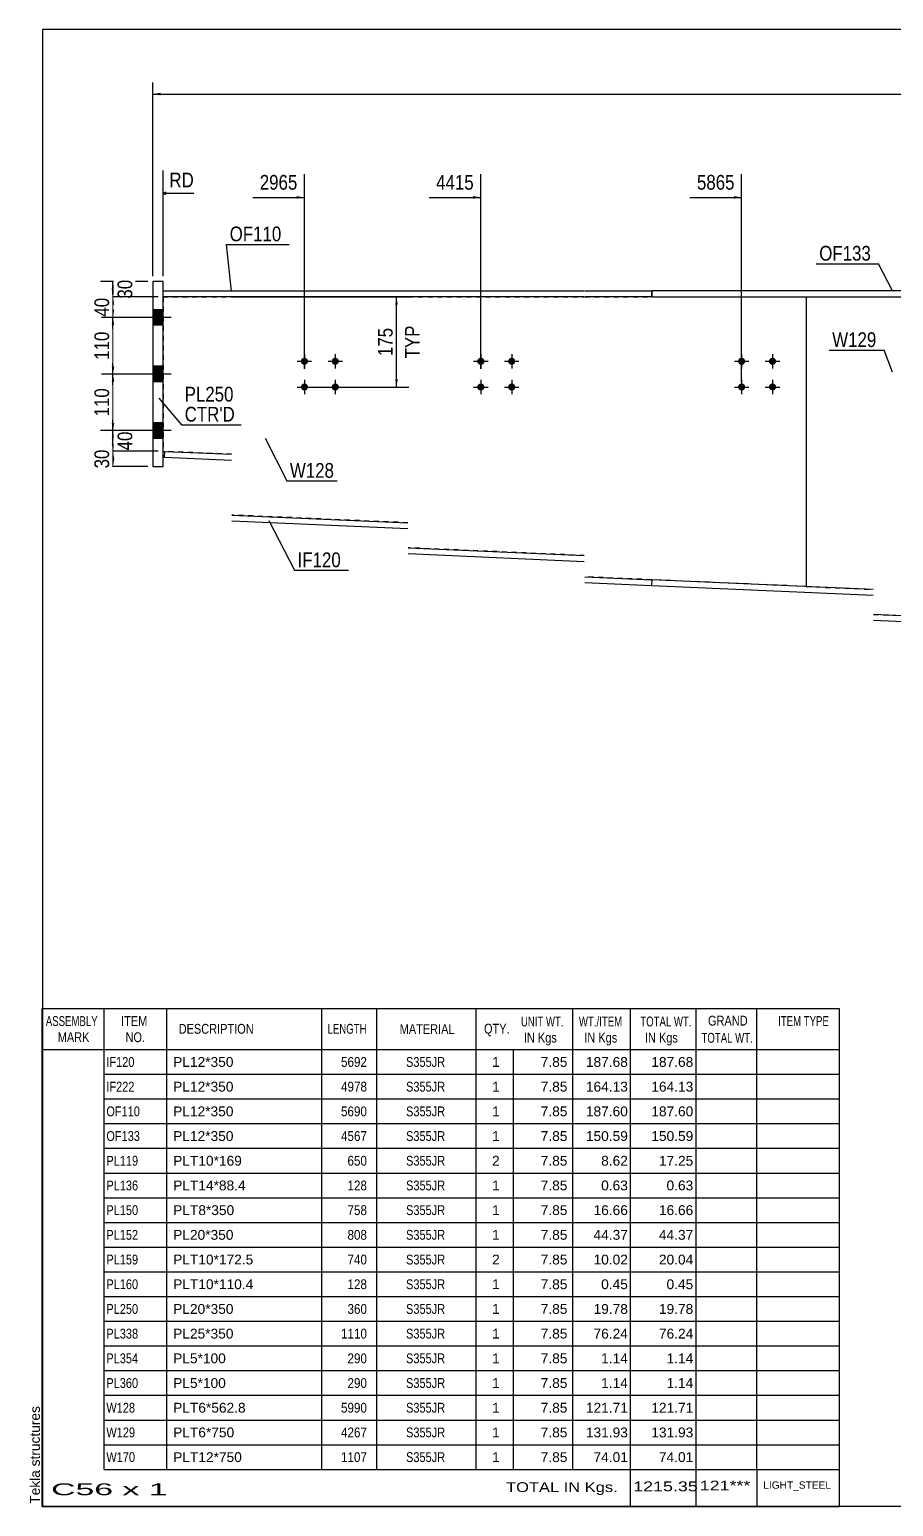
# Model space of a CAD drawing. Header units: millimetres. Extents: x -326 to 87, y -165 to 122.
# Drawn here: x -325.5 to -157.5, y -165.3 to 121.8 of the extents above; entities that cross this region are included whole.
import ezdxf

# ---------------------------------------------------------------- set-up
doc = ezdxf.new("R2010")
doc.units = ezdxf.units.MM
doc.linetypes.add('DXK_LINE_DOT1', pattern=[1.8814, 0.9407, -0.9407])
doc.styles.add('Arial', font='ARIAL.TTF', dxfattribs={"height": 0.2})
doc.styles.add('Arial Narrow', font='ARIALN.TTF', dxfattribs={"height": 0.2})

# ---------------------------------------------------------------- blocks, each defined once
blk = doc.blocks.new('Unknown-623327753-1210')
at = {"color": 5, "linetype": 'Continuous'}
for p, q in [((87.01, 121.78), (-322.99, 121.78)), ((-322.99, 121.78), (-322.99, -165.22)), ((87.01, -165.22), (87.01, 121.78)), ((-322.99, -165.22), (87.01, -165.22))]:
    blk.add_line(p, q, dxfattribs=at)
at = {"color": 174, "linetype": 'Continuous', "style": 'Arial'}
blk.add_text('Tekla structures', height=1.9102, rotation=90, dxfattribs=at).set_placement((-323.49, -164.72))
blk = doc.blocks.new('Bolt-623327753-1258 - 1231')
at = {"linetype": 'Continuous'}
for points in [[(-186.36, 57.31, -1), (-187.76, 57.31, -1)], [(-180.36, 57.31, -1), (-181.76, 57.31, -1)], [(-186.36, 52.31, -1), (-187.76, 52.31, -1)], [(-180.36, 52.31, -1), (-181.76, 52.31, -1)]]:
    blk.add_hatch(color=3, dxfattribs=at).paths.add_polyline_path(points)
at = {"color": 3, "linetype": 'Continuous'}
for p, q in [((-187.06, 58.71), (-187.06, 55.91)), ((-181.06, 58.71), (-181.06, 55.91)), ((-188.46, 57.31), (-185.66, 57.31)), ((-182.46, 57.31), (-179.66, 57.31)), ((-188.46, 52.31), (-185.66, 52.31)), ((-187.06, 53.71), (-187.06, 50.91)), ((-182.46, 52.31), (-179.66, 52.31)), ((-181.06, 53.71), (-181.06, 50.91))]:
    blk.add_line(p, q, dxfattribs=at)
blk = doc.blocks.new('Bolt-623327753-1260 - 1231')
at = {"linetype": 'Continuous'}
for points in [[(-301.5, 67.33), (-301.5, 64.33), (-299.5, 64.33), (-299.5, 67.33)], [(-301.5, 67.33), (-301.5, 64.33), (-299.5, 64.33), (-299.5, 67.33)], [(-301.5, 56.33), (-301.5, 53.33), (-299.5, 53.33), (-299.5, 56.33)], [(-301.5, 56.33), (-301.5, 53.33), (-299.5, 53.33), (-299.5, 56.33)], [(-301.5, 45.33), (-301.5, 42.33), (-299.5, 42.33), (-299.5, 45.33)], [(-301.5, 45.33), (-301.5, 42.33), (-299.5, 42.33), (-299.5, 45.33)]]:
    blk.add_hatch(color=3, dxfattribs=at).paths.add_polyline_path(points)
at = {"color": 3, "linetype": 'Continuous'}
for p, q in [((-299.5, 67.33), (-301.5, 67.33)), ((-299.5, 67.33), (-301.5, 67.33)), ((-298, 65.83), (-301.5, 65.83)), ((-298, 65.83), (-301.5, 65.83)), ((-299.5, 64.33), (-301.5, 64.33)), ((-299.5, 64.33), (-301.5, 64.33)), ((-299.5, 56.33), (-301.5, 56.33)), ((-299.5, 56.33), (-301.5, 56.33)), ((-298, 54.83), (-301.5, 54.83)), ((-298, 54.83), (-301.5, 54.83)), ((-299.5, 53.33), (-301.5, 53.33)), ((-299.5, 53.33), (-301.5, 53.33)), ((-299.5, 45.33), (-301.5, 45.33)), ((-299.5, 45.33), (-301.5, 45.33)), ((-298, 43.83), (-301.5, 43.83)), ((-298, 43.83), (-301.5, 43.83)), ((-299.5, 42.33), (-301.5, 42.33)), ((-299.5, 42.33), (-301.5, 42.33))]:
    blk.add_line(p, q, dxfattribs=at)
blk = doc.blocks.new('Part-623327753-1257 - 1231')
at = {"color": 2, "linetype": 'Continuous'}
for p, q in [((-299.5, 69.81), (-299.5, 71.01)), ((-299.5, 71.01), (-286.25, 71.01)), ((-286.25, 69.81), (-299.5, 69.81)), ((-286.15, 71.01), (-251.96, 71.01)), ((-251.96, 69.81), (-286.15, 69.81)), ((-251.86, 71.01), (-217.67, 71.01)), ((-217.67, 69.81), (-251.86, 69.81)), ((-217.57, 71.01), (-204.51, 71.01)), ((-204.51, 69.81), (-217.57, 69.81)), ((-204.51, 71.01), (-204.51, 69.81))]:
    blk.add_line(p, q, dxfattribs=at)
blk = doc.blocks.new('Bolt-623327753-1259 - 1231')
at = {"linetype": 'Continuous'}
for points in [[(-271.36, 57.31, -1), (-272.76, 57.31, -1)], [(-265.36, 57.31, -1), (-266.76, 57.31, -1)], [(-271.36, 52.31, -1), (-272.76, 52.31, -1)], [(-265.36, 52.31, -1), (-266.76, 52.31, -1)]]:
    blk.add_hatch(color=3, dxfattribs=at).paths.add_polyline_path(points)
at = {"color": 3, "linetype": 'Continuous'}
for p, q in [((-272.06, 58.71), (-272.06, 55.91)), ((-266.06, 58.71), (-266.06, 55.91)), ((-273.46, 57.31), (-270.66, 57.31)), ((-267.46, 57.31), (-264.66, 57.31)), ((-273.46, 52.31), (-270.66, 52.31)), ((-272.06, 53.71), (-272.06, 50.91)), ((-267.46, 52.31), (-264.66, 52.31)), ((-266.06, 53.71), (-266.06, 50.91))]:
    blk.add_line(p, q, dxfattribs=at)
blk = doc.blocks.new('Part-623327753-1313 - 1231')
at = {"color": 2, "linetype": 'Continuous'}
for p, q in [((-299.5, 72.83), (-301.5, 72.83)), ((-301.5, 72.83), (-301.5, 36.83)), ((-299.5, 36.83), (-299.5, 72.83)), ((-301.5, 36.83), (-299.5, 36.83))]:
    blk.add_line(p, q, dxfattribs=at)
blk = doc.blocks.new('Part-623327753-1406 - 1231')
at = {"color": 7, "linetype": 'DXK_LINE_DOT1'}
for p, q in [((-299.5, 69.81), (-286.25, 69.81)), ((-299.5, 69.81), (-299.5, 39.81)), ((-286.15, 69.81), (-251.96, 69.81)), ((-251.86, 69.81), (-217.67, 69.81)), ((-217.57, 69.81), (-174.51, 69.81)), ((-286.25, 39.23), (-299.2, 39.8)), ((-251.96, 25.93), (-286.15, 27.43)), ((-217.67, 19.57), (-251.86, 21.07)), ((-174.51, 13.54), (-217.57, 15.42))]:
    blk.add_line(p, q, dxfattribs=at)
at = {"color": 2, "linetype": 'Continuous'}
for p, q in [((-174.51, 69.81), (-174.51, 13.54)), ((-299.5, 39.81), (-299.2, 39.8))]:
    blk.add_line(p, q, dxfattribs=at)
blk = doc.blocks.new('Part-623327753-1658 - 1231')
at = {"color": 2, "linetype": 'Continuous'}
blk.add_line((-174.51, 69.81), (-174.51, 13.54), dxfattribs=at)
at = {"color": 7, "linetype": 'DXK_LINE_DOT1'}
for p, q in [((-174.51, 69.81), (-161.51, 69.81)), ((-161.41, 69.81), (-127.22, 69.81)), ((-127.12, 69.81), (-92.92, 69.81)), ((-92.82, 69.81), (-64.44, 69.81)), ((-64.44, 69.81), (-64.44, -5.19)), ((-174.51, 13.54), (-161.51, 12.97)), ((-161.41, 8.12), (-127.22, 6.62)), ((-127.12, 1.76), (-92.92, 0.26)), ((-92.82, -3.94), (-64.44, -5.19))]:
    blk.add_line(p, q, dxfattribs=at)
blk = doc.blocks.new('Bolt-623327753-1343 - 1231')
at = {"linetype": 'Continuous'}
for points in [[(-237.06, 57.31, -1), (-238.46, 57.31, -1)], [(-231.06, 57.31, -1), (-232.46, 57.31, -1)], [(-237.06, 52.31, -1), (-238.46, 52.31, -1)], [(-231.06, 52.31, -1), (-232.46, 52.31, -1)]]:
    blk.add_hatch(color=3, dxfattribs=at).paths.add_polyline_path(points)
at = {"color": 3, "linetype": 'Continuous'}
for p, q in [((-237.76, 58.71), (-237.76, 55.91)), ((-231.76, 58.71), (-231.76, 55.91)), ((-239.16, 57.31), (-236.36, 57.31)), ((-233.16, 57.31), (-230.36, 57.31)), ((-239.16, 52.31), (-236.36, 52.31)), ((-237.76, 53.71), (-237.76, 50.91)), ((-233.16, 52.31), (-230.36, 52.31)), ((-231.76, 53.71), (-231.76, 50.91))]:
    blk.add_line(p, q, dxfattribs=at)
blk = doc.blocks.new('Part-623327753-1368 - 1231')
at = {"color": 2, "linetype": 'Continuous'}
for p, q in [((-299.25, 38.6), (-299.2, 39.8)), ((-286.25, 38.03), (-299.25, 38.6)), ((-299.2, 39.8), (-286.25, 39.23)), ((-286.15, 27.43), (-251.96, 25.93)), ((-251.96, 24.73), (-286.15, 26.23)), ((-251.86, 21.07), (-217.67, 19.57)), ((-217.67, 18.36), (-251.86, 19.87)), ((-217.57, 15.42), (-204.51, 14.85)), ((-204.51, 14.85), (-204.57, 13.65)), ((-204.57, 13.65), (-217.57, 14.22))]:
    blk.add_line(p, q, dxfattribs=at)
blk = doc.blocks.new('Part-623327753-1390 - 1231')
at = {"color": 2, "linetype": 'Continuous'}
for p, q in [((-204.51, 14.85), (-204.57, 13.65)), ((-161.51, 12.97), (-204.51, 14.85)), ((-161.51, 11.76), (-204.57, 13.65)), ((-127.22, 6.62), (-161.41, 8.12)), ((-127.22, 5.42), (-161.41, 6.92)), ((-92.92, 0.26), (-127.12, 1.76)), ((-92.92, -0.94), (-127.12, 0.56)), ((-64.44, -5.19), (-92.82, -3.94)), ((-64.47, -6.39), (-92.82, -5.14)), ((-64.44, -5.19), (-23.84, -5.19)), ((-23.84, -5.19), (-23.84, -6.39)), ((-23.84, -6.39), (-64.47, -6.39))]:
    blk.add_line(p, q, dxfattribs=at)
blk = doc.blocks.new('Part-623327753-1462 - 1231')
at = {"color": 2, "linetype": 'Continuous'}
for p, q in [((-161.51, 71.01), (-204.51, 71.01)), ((-204.51, 69.81), (-204.51, 71.01)), ((-204.51, 69.81), (-161.51, 69.81)), ((-127.22, 71.01), (-161.41, 71.01)), ((-161.41, 69.81), (-127.22, 69.81)), ((-92.92, 71.01), (-127.12, 71.01)), ((-127.12, 69.81), (-92.92, 69.81)), ((-64.44, 71.01), (-92.82, 71.01)), ((-92.82, 69.81), (-64.44, 69.81)), ((-64.44, 69.81), (-64.44, 71.01))]:
    blk.add_line(p, q, dxfattribs=at)
blk = doc.blocks.new('StraightDimension-623327753-1798 - 1231')
at = {"linetype": 'Continuous'}
for points in [[(-309.53, 42.33), (-309.28, 43.83), (-309.03, 42.33)], [(-309.03, 41.31), (-309.28, 39.81), (-309.53, 41.31)]]:
    blk.add_hatch(color=7, dxfattribs=at).paths.add_polyline_path(points)
at = {"color": 7, "linetype": 'Continuous'}
for p, q in [((-300.5, 43.83), (-311.68, 43.83)), ((-309.28, 39.81), (-309.28, 43.83)), ((-300.5, 39.81), (-311.68, 39.81))]:
    blk.add_line(p, q, dxfattribs=at)
at = {"color": 0}
blk.add_wipeout([(-304.93, 44.25), (-309.13, 44.25), (-309.13, 39.39), (-304.93, 39.39)], dxfattribs=at)
at = {"color": 3, "style": 'Arial Narrow'}
blk.add_text('40', height=2.863, rotation=90.0002, dxfattribs=at).set_placement((-305.53, 39.99))
blk = doc.blocks.new('StraightDimension-623327753-2139 - 1231')
at = {"linetype": 'Continuous'}
for points in [[(-254.41, 68.31), (-254.16, 69.81), (-253.91, 68.31)], [(-253.91, 53.81), (-254.16, 52.31), (-254.41, 53.81)]]:
    blk.add_hatch(color=7, dxfattribs=at).paths.add_polyline_path(points)
at = {"color": 7, "linetype": 'Continuous'}
for p, q in [((-285.24, 69.81), (-251.76, 69.81)), ((-254.16, 52.31), (-254.16, 69.81)), ((-271.06, 52.31), (-251.76, 52.31))]:
    blk.add_line(p, q, dxfattribs=at)
at = {"color": 0}
blk.add_wipeout([(-254.31, 64.41), (-258.51, 64.41), (-258.51, 57.72), (-254.31, 57.72)], dxfattribs=at)
at = {"color": 3, "style": 'Arial Narrow'}
blk.add_text('175', height=2.863, rotation=90.0002, dxfattribs=at).set_placement((-254.91, 58.32))
at = {"color": 0, "linetype": 'Continuous'}
blk.add_wipeout([(-249.06, 64.86), (-253.26, 64.86), (-253.26, 57.27), (-249.06, 57.27)], dxfattribs=at)
at = {"color": 3, "linetype": 'Continuous', "style": 'Arial Narrow'}
blk.add_text('TYP', height=2.863, rotation=90.0002, dxfattribs=at).set_placement((-249.66, 57.87))
blk = doc.blocks.new('StraightDimension-623327753-1781 - 1231')
at = {"linetype": 'Continuous'}
for points in [[(-309.53, 53.33), (-309.28, 54.83), (-309.03, 53.33)], [(-309.03, 45.33), (-309.28, 43.83), (-309.53, 45.33)]]:
    blk.add_hatch(color=7, dxfattribs=at).paths.add_polyline_path(points)
at = {"color": 7, "linetype": 'Continuous'}
for p, q in [((-300.5, 54.83), (-311.53, 54.83)), ((-309.28, 43.83), (-309.28, 54.83)), ((-300.5, 43.83), (-311.53, 43.83))]:
    blk.add_line(p, q, dxfattribs=at)
at = {"color": 0}
blk.add_wipeout([(-309.43, 52.67), (-313.63, 52.67), (-313.63, 45.99), (-309.43, 45.99)], dxfattribs=at)
at = {"color": 3, "style": 'Arial Narrow'}
blk.add_text('110', height=2.863, rotation=90.0002, dxfattribs=at).set_placement((-310.03, 46.59))
blk = doc.blocks.new('StraightDimension-623327753-1922 - 1231')
at = {"linetype": 'Continuous'}
for points in [[(-300, 108.99), (-301.5, 109.24), (-300, 109.49)], [(72.16, 109.49), (73.66, 109.24), (72.16, 108.99)]]:
    blk.add_hatch(color=7, dxfattribs=at).paths.add_polyline_path(points)
at = {"color": 7, "linetype": 'Continuous'}
for p, q in [((-301.5, 73.83), (-301.5, 111.49)), ((-301.5, 109.24), (73.66, 109.24)), ((73.66, 13.39), (73.66, 111.49))]:
    blk.add_line(p, q, dxfattribs=at)
at = {"color": 0}
blk.add_wipeout([(-108.75, 109.39), (-108.75, 113.59), (-119.09, 113.59), (-119.09, 109.39)], dxfattribs=at)
at = {"color": 3, "style": 'Arial Narrow'}
blk.add_text('11658', height=2.863, dxfattribs=at).set_placement((-118.49, 109.99))
blk = doc.blocks.new('StraightDimension-623327753-1728 - 1231')
at = {"linetype": 'Continuous'}
for points in [[(-309.53, 71.33), (-309.28, 72.83), (-309.03, 71.33)], [(-309.03, 71.31), (-309.28, 69.81), (-309.53, 71.31)]]:
    blk.add_hatch(color=7, dxfattribs=at).paths.add_polyline_path(points)
at = {"color": 7, "linetype": 'Continuous'}
for p, q in [((-302.5, 72.83), (-311.68, 72.83)), ((-309.28, 69.81), (-309.28, 72.83)), ((-300.5, 69.81), (-311.68, 69.81))]:
    blk.add_line(p, q, dxfattribs=at)
at = {"color": 0}
blk.add_wipeout([(-304.93, 73.75), (-309.13, 73.75), (-309.13, 68.89), (-304.93, 68.89)], dxfattribs=at)
at = {"color": 3, "style": 'Arial Narrow'}
blk.add_text('30', height=2.863, rotation=90.0002, dxfattribs=at).set_placement((-305.53, 69.49))
blk = doc.blocks.new('StraightDimension-623327753-1743 - 1231')
at = {"linetype": 'Continuous'}
for points in [[(-309.53, 68.31), (-309.28, 69.81), (-309.03, 68.31)], [(-309.03, 67.33), (-309.28, 65.83), (-309.53, 67.33)]]:
    blk.add_hatch(color=7, dxfattribs=at).paths.add_polyline_path(points)
at = {"color": 7, "linetype": 'Continuous'}
for p, q in [((-300.5, 69.81), (-311.53, 69.81)), ((-309.28, 65.83), (-309.28, 69.81)), ((-300.5, 65.83), (-311.53, 65.83))]:
    blk.add_line(p, q, dxfattribs=at)
at = {"color": 0}
blk.add_wipeout([(-309.43, 70.25), (-313.63, 70.25), (-313.63, 65.39), (-309.43, 65.39)], dxfattribs=at)
at = {"color": 3, "style": 'Arial Narrow'}
blk.add_text('40', height=2.863, rotation=90.0002, dxfattribs=at).set_placement((-310.03, 65.99))
blk = doc.blocks.new('StraightDimension-623327753-1762 - 1231')
at = {"linetype": 'Continuous'}
for points in [[(-309.53, 64.33), (-309.28, 65.83), (-309.03, 64.33)], [(-309.03, 56.33), (-309.28, 54.83), (-309.53, 56.33)]]:
    blk.add_hatch(color=7, dxfattribs=at).paths.add_polyline_path(points)
at = {"color": 7, "linetype": 'Continuous'}
for p, q in [((-300.5, 65.83), (-311.53, 65.83)), ((-309.28, 54.83), (-309.28, 65.83)), ((-300.5, 54.83), (-311.53, 54.83))]:
    blk.add_line(p, q, dxfattribs=at)
at = {"color": 0}
blk.add_wipeout([(-309.43, 63.67), (-313.63, 63.67), (-313.63, 56.99), (-309.43, 56.99)], dxfattribs=at)
at = {"color": 3, "style": 'Arial Narrow'}
blk.add_text('110', height=2.863, rotation=90.0002, dxfattribs=at).set_placement((-310.03, 57.59))
blk = doc.blocks.new('StraightDimension-623327753-1819 - 1231')
at = {"linetype": 'Continuous'}
for points in [[(-309.53, 38.31), (-309.28, 39.81), (-309.03, 38.31)], [(-309.03, 38.33), (-309.28, 36.83), (-309.53, 38.33)]]:
    blk.add_hatch(color=7, dxfattribs=at).paths.add_polyline_path(points)
at = {"color": 7, "linetype": 'Continuous'}
for p, q in [((-300.5, 39.81), (-311.53, 39.81)), ((-309.28, 36.83), (-309.28, 39.81)), ((-302.5, 36.83), (-311.53, 36.83))]:
    blk.add_line(p, q, dxfattribs=at)
at = {"color": 0}
blk.add_wipeout([(-309.43, 40.75), (-313.63, 40.75), (-313.63, 35.89), (-309.43, 35.89)], dxfattribs=at)
at = {"color": 3, "style": 'Arial Narrow'}
blk.add_text('30', height=2.863, rotation=90.0002, dxfattribs=at).set_placement((-310.03, 36.49))
blk = doc.blocks.new('StraightDimension-623327753-3995 - 1231')
at = {"linetype": 'Continuous'}
blk.add_hatch(color=7, dxfattribs=at).paths.add_polyline_path([(-188.56, 89.41), (-187.06, 89.16), (-188.56, 88.91)])
at = {"color": 7, "linetype": 'Continuous'}
for p, q in [((-187.06, 53.31), (-187.06, 93.66)), ((-197.12, 89.16), (-187.06, 89.16))]:
    blk.add_line(p, q, dxfattribs=at)
at = {"color": 0}
blk.add_wipeout([(-187.84, 90.06), (-187.84, 94.26), (-196.35, 94.26), (-196.35, 90.06)], dxfattribs=at)
at = {"color": 3, "style": 'Arial Narrow'}
blk.add_text('5865', height=2.863, dxfattribs=at).set_placement((-195.75, 90.66))
blk = doc.blocks.new('StraightDimension-623327753-3996 - 1231')
at = {"linetype": 'Continuous'}
blk.add_hatch(color=7, dxfattribs=at).paths.add_polyline_path([(-239.26, 89.41), (-237.76, 89.16), (-239.26, 88.91)])
at = {"color": 7, "linetype": 'Continuous'}
for p, q in [((-237.76, 55.81), (-237.76, 93.66)), ((-247.82, 89.16), (-237.76, 89.16))]:
    blk.add_line(p, q, dxfattribs=at)
at = {"color": 0}
blk.add_wipeout([(-238.54, 90.06), (-238.54, 94.26), (-247.05, 94.26), (-247.05, 90.06)], dxfattribs=at)
at = {"color": 3, "style": 'Arial Narrow'}
blk.add_text('4415', height=2.863, dxfattribs=at).set_placement((-246.45, 90.66))
blk = doc.blocks.new('StraightDimension-623327753-3997 - 1231')
at = {"linetype": 'Continuous'}
blk.add_hatch(color=7, dxfattribs=at).paths.add_polyline_path([(-273.56, 89.41), (-272.06, 89.16), (-273.56, 88.91)])
at = {"color": 7, "linetype": 'Continuous'}
for p, q in [((-272.06, 55.81), (-272.06, 93.66)), ((-282.12, 89.16), (-272.06, 89.16))]:
    blk.add_line(p, q, dxfattribs=at)
at = {"color": 0, "linetype": 'Continuous'}
blk.add_wipeout([(-292.97, 90.51), (-292.97, 94.71), (-298.91, 94.71), (-298.91, 90.51)], dxfattribs=at)
at = {"color": 7, "linetype": 'Continuous'}
for p, q in [((-299.5, 73.83), (-299.5, 94.41)), ((-299, 90.16), (-299.5, 89.91)), ((-299, 89.66), (-299.5, 89.91)), ((-293.57, 89.91), (-299.5, 89.91))]:
    blk.add_line(p, q, dxfattribs=at)
at = {"color": 3, "linetype": 'Continuous', "style": 'Arial Narrow'}
blk.add_text('RD', height=2.863, dxfattribs=at).set_placement((-298.31, 91.11))
at = {"color": 0}
blk.add_wipeout([(-272.83, 90.06), (-272.83, 94.26), (-281.34, 94.26), (-281.34, 90.06)], dxfattribs=at)
at = {"color": 3, "style": 'Arial Narrow'}
blk.add_text('2965', height=2.863, dxfattribs=at).set_placement((-280.74, 90.66))
blk = doc.blocks.new('CBS_BOM-623327753-5834')
at = {"color": 7, "linetype": 'Continuous'}
for p, q in [((-323.02, -76.45), (-323.02, -68.45)), ((-323.02, -68.45), (-168.1, -68.45)), ((-311.02, -76.45), (-311.02, -68.45)), ((-298.83, -76.45), (-298.83, -68.45)), ((-268.67, -76.45), (-268.67, -68.45)), ((-257.99, -76.45), (-257.99, -68.45)), ((-238.67, -76.45), (-238.67, -68.45)), ((-219.87, -76.45), (-219.87, -68.45)), ((-208.66, -76.45), (-208.66, -68.45)), ((-195.87, -76.45), (-195.87, -68.45)), ((-184.12, -76.45), (-184.12, -68.45)), ((-168.1, -68.46), (-168.11, -76.44)), ((-323.02, -76.45), (-168.1, -76.45)), ((-323.02, -81.25), (-323.02, -76.45)), ((-311.02, -81.25), (-311.02, -76.45)), ((-298.83, -81.25), (-298.83, -76.45)), ((-268.67, -81.25), (-268.67, -76.45)), ((-257.99, -81.25), (-257.99, -76.45)), ((-238.67, -81.25), (-238.67, -76.45)), ((-231.41, -81.25), (-231.41, -76.45)), ((-219.87, -81.25), (-219.87, -76.45)), ((-208.66, -81.25), (-208.66, -76.45)), ((-195.87, -81.25), (-195.87, -76.45)), ((-184.11, -81.25), (-184.11, -76.45)), ((-168.1, -76.46), (-168.1, -81.25)), ((-323.02, -86.05), (-323.02, -81.25)), ((-311.02, -81.25), (-168.1, -81.25)), ((-311.02, -86.05), (-311.02, -81.25)), ((-298.83, -86.05), (-298.83, -81.25)), ((-268.67, -86.05), (-268.67, -81.25)), ((-257.99, -86.05), (-257.99, -81.25)), ((-238.67, -86.05), (-238.67, -81.25)), ((-231.41, -86.05), (-231.41, -81.25)), ((-219.87, -86.05), (-219.87, -81.25)), ((-208.66, -86.05), (-208.66, -81.25)), ((-195.87, -86.05), (-195.87, -81.25)), ((-184.11, -86.05), (-184.11, -81.25)), ((-168.1, -81.26), (-168.1, -86.05)), ((-323.02, -90.85), (-323.02, -86.05)), ((-311.02, -86.05), (-168.1, -86.05)), ((-311.02, -90.85), (-311.02, -86.05)), ((-298.83, -90.85), (-298.83, -86.05)), ((-268.67, -90.85), (-268.67, -86.05)), ((-257.99, -90.85), (-257.99, -86.05)), ((-238.67, -90.85), (-238.67, -86.05)), ((-231.41, -90.85), (-231.41, -86.05)), ((-219.87, -90.85), (-219.87, -86.05)), ((-208.66, -90.85), (-208.66, -86.05)), ((-195.87, -90.85), (-195.87, -86.05)), ((-184.11, -90.85), (-184.11, -86.05)), ((-168.1, -86.06), (-168.1, -90.85)), ((-323.02, -95.65), (-323.02, -90.85)), ((-311.02, -90.85), (-168.1, -90.85)), ((-311.02, -95.65), (-311.02, -90.85)), ((-298.83, -95.65), (-298.83, -90.85)), ((-268.67, -95.65), (-268.67, -90.85)), ((-257.99, -95.65), (-257.99, -90.85)), ((-238.67, -95.65), (-238.67, -90.85)), ((-231.41, -95.65), (-231.41, -90.85)), ((-219.87, -95.65), (-219.87, -90.85)), ((-208.66, -95.65), (-208.66, -90.85)), ((-195.87, -95.65), (-195.87, -90.85)), ((-184.11, -95.65), (-184.11, -90.85)), ((-168.1, -90.86), (-168.1, -95.65)), ((-323.02, -100.45), (-323.02, -95.65)), ((-311.02, -95.65), (-168.1, -95.65)), ((-311.02, -100.45), (-311.02, -95.65)), ((-298.83, -100.45), (-298.83, -95.65)), ((-268.67, -100.45), (-268.67, -95.65)), ((-257.99, -100.45), (-257.99, -95.65)), ((-238.67, -100.45), (-238.67, -95.65)), ((-231.41, -100.45), (-231.41, -95.65)), ((-219.87, -100.45), (-219.87, -95.65)), ((-208.66, -100.45), (-208.66, -95.65)), ((-195.87, -100.45), (-195.87, -95.65)), ((-184.11, -100.45), (-184.11, -95.65)), ((-168.1, -95.66), (-168.1, -100.45)), ((-323.02, -105.25), (-323.02, -100.45)), ((-311.02, -100.45), (-168.1, -100.45)), ((-311.02, -105.25), (-311.02, -100.45)), ((-298.83, -105.25), (-298.83, -100.45)), ((-268.67, -105.25), (-268.67, -100.45)), ((-257.99, -105.25), (-257.99, -100.45)), ((-238.67, -105.25), (-238.67, -100.45)), ((-231.41, -105.25), (-231.41, -100.45)), ((-219.87, -105.25), (-219.87, -100.45)), ((-208.66, -105.25), (-208.66, -100.45)), ((-195.87, -105.25), (-195.87, -100.45)), ((-184.11, -105.25), (-184.11, -100.45)), ((-168.1, -100.46), (-168.1, -105.25)), ((-323.02, -110.05), (-323.02, -105.25)), ((-311.02, -105.25), (-168.1, -105.25)), ((-311.02, -110.05), (-311.02, -105.25)), ((-298.83, -110.05), (-298.83, -105.25)), ((-268.67, -110.05), (-268.67, -105.25)), ((-257.99, -110.05), (-257.99, -105.25)), ((-238.67, -110.05), (-238.67, -105.25)), ((-231.41, -110.05), (-231.41, -105.25)), ((-219.87, -110.05), (-219.87, -105.25)), ((-208.66, -110.05), (-208.66, -105.25)), ((-195.87, -110.05), (-195.87, -105.25)), ((-184.11, -110.05), (-184.11, -105.25)), ((-168.1, -105.26), (-168.1, -110.05)), ((-323.02, -114.85), (-323.02, -110.05)), ((-311.02, -110.05), (-168.1, -110.05)), ((-311.02, -114.85), (-311.02, -110.05)), ((-298.83, -114.85), (-298.83, -110.05)), ((-268.67, -114.85), (-268.67, -110.05)), ((-257.99, -114.85), (-257.99, -110.05)), ((-238.67, -114.85), (-238.67, -110.05)), ((-231.41, -114.85), (-231.41, -110.05)), ((-219.87, -114.85), (-219.87, -110.05)), ((-208.66, -114.85), (-208.66, -110.05)), ((-195.87, -114.85), (-195.87, -110.05)), ((-184.11, -114.85), (-184.11, -110.05)), ((-168.1, -110.06), (-168.1, -114.85)), ((-323.02, -119.65), (-323.02, -114.85)), ((-311.02, -114.85), (-168.1, -114.85)), ((-311.02, -119.65), (-311.02, -114.85)), ((-298.83, -119.65), (-298.83, -114.85)), ((-268.67, -119.65), (-268.67, -114.85)), ((-257.99, -119.65), (-257.99, -114.85)), ((-238.67, -119.65), (-238.67, -114.85)), ((-231.41, -119.65), (-231.41, -114.85)), ((-219.87, -119.65), (-219.87, -114.85)), ((-208.66, -119.65), (-208.66, -114.85)), ((-195.87, -119.65), (-195.87, -114.85)), ((-184.11, -119.65), (-184.11, -114.85)), ((-168.1, -114.86), (-168.1, -119.65)), ((-323.02, -124.45), (-323.02, -119.65)), ((-311.02, -119.65), (-168.1, -119.65)), ((-311.02, -124.45), (-311.02, -119.65)), ((-298.83, -124.45), (-298.83, -119.65)), ((-268.67, -124.45), (-268.67, -119.65)), ((-257.99, -124.45), (-257.99, -119.65)), ((-238.67, -124.45), (-238.67, -119.65)), ((-231.41, -124.45), (-231.41, -119.65)), ((-219.87, -124.45), (-219.87, -119.65)), ((-208.66, -124.45), (-208.66, -119.65)), ((-195.87, -124.45), (-195.87, -119.65)), ((-184.11, -124.45), (-184.11, -119.65)), ((-168.1, -119.66), (-168.1, -124.45)), ((-323.02, -129.25), (-323.02, -124.45)), ((-311.02, -124.45), (-168.1, -124.45)), ((-311.02, -129.25), (-311.02, -124.45)), ((-298.83, -129.25), (-298.83, -124.45)), ((-268.67, -129.25), (-268.67, -124.45)), ((-257.99, -129.25), (-257.99, -124.45)), ((-238.67, -129.25), (-238.67, -124.45)), ((-231.41, -129.25), (-231.41, -124.45)), ((-219.87, -129.25), (-219.87, -124.45)), ((-208.66, -129.25), (-208.66, -124.45)), ((-195.87, -129.25), (-195.87, -124.45)), ((-184.11, -129.25), (-184.11, -124.45)), ((-168.1, -124.46), (-168.1, -129.25)), ((-323.02, -134.05), (-323.02, -129.25)), ((-311.02, -129.25), (-168.1, -129.25)), ((-311.02, -134.05), (-311.02, -129.25)), ((-298.83, -134.05), (-298.83, -129.25)), ((-268.67, -134.05), (-268.67, -129.25)), ((-257.99, -134.05), (-257.99, -129.25)), ((-238.67, -134.05), (-238.67, -129.25)), ((-231.41, -134.05), (-231.41, -129.25)), ((-219.87, -134.05), (-219.87, -129.25)), ((-208.66, -134.05), (-208.66, -129.25)), ((-195.87, -134.05), (-195.87, -129.25)), ((-184.11, -134.05), (-184.11, -129.25)), ((-168.1, -129.26), (-168.1, -134.05)), ((-323.02, -138.85), (-323.02, -134.05)), ((-311.02, -134.05), (-168.1, -134.05)), ((-311.02, -138.85), (-311.02, -134.05)), ((-298.83, -138.85), (-298.83, -134.05)), ((-268.67, -138.85), (-268.67, -134.05)), ((-257.99, -138.85), (-257.99, -134.05)), ((-238.67, -138.85), (-238.67, -134.05)), ((-231.41, -138.85), (-231.41, -134.05)), ((-219.87, -138.85), (-219.87, -134.05)), ((-208.66, -138.85), (-208.66, -134.05)), ((-195.87, -138.85), (-195.87, -134.05)), ((-184.11, -138.85), (-184.11, -134.05)), ((-168.1, -134.06), (-168.1, -138.85)), ((-323.02, -143.65), (-323.02, -138.85)), ((-311.02, -138.85), (-168.1, -138.85)), ((-311.02, -143.65), (-311.02, -138.85)), ((-298.83, -143.65), (-298.83, -138.85)), ((-268.67, -143.65), (-268.67, -138.85)), ((-257.99, -143.65), (-257.99, -138.85)), ((-238.67, -143.65), (-238.67, -138.85)), ((-231.41, -143.65), (-231.41, -138.85)), ((-219.87, -143.65), (-219.87, -138.85)), ((-208.66, -143.65), (-208.66, -138.85)), ((-195.87, -143.65), (-195.87, -138.85)), ((-184.11, -143.65), (-184.11, -138.85)), ((-168.1, -138.86), (-168.1, -143.65)), ((-323.02, -148.45), (-323.02, -143.65)), ((-311.02, -143.65), (-168.1, -143.65)), ((-311.02, -148.45), (-311.02, -143.65)), ((-298.83, -148.45), (-298.83, -143.65)), ((-268.67, -148.45), (-268.67, -143.65)), ((-257.99, -148.45), (-257.99, -143.65)), ((-238.67, -148.45), (-238.67, -143.65)), ((-231.41, -148.45), (-231.41, -143.65)), ((-219.87, -148.45), (-219.87, -143.65)), ((-208.66, -148.45), (-208.66, -143.65)), ((-195.87, -148.45), (-195.87, -143.65)), ((-184.11, -148.45), (-184.11, -143.65)), ((-168.1, -143.66), (-168.1, -148.45)), ((-323.02, -153.25), (-323.02, -148.45)), ((-311.02, -148.45), (-168.1, -148.45)), ((-311.02, -153.25), (-311.02, -148.45)), ((-298.83, -153.25), (-298.83, -148.45)), ((-268.67, -153.25), (-268.67, -148.45)), ((-257.99, -153.25), (-257.99, -148.45)), ((-238.67, -153.25), (-238.67, -148.45)), ((-231.41, -153.25), (-231.41, -148.45)), ((-219.87, -153.25), (-219.87, -148.45)), ((-208.66, -153.25), (-208.66, -148.45)), ((-195.87, -153.25), (-195.87, -148.45)), ((-184.11, -153.25), (-184.11, -148.45)), ((-168.1, -148.46), (-168.1, -153.25)), ((-323.02, -158.05), (-323.02, -153.25)), ((-311.02, -153.25), (-168.1, -153.25)), ((-311.02, -158.05), (-311.02, -153.25)), ((-298.83, -158.05), (-298.83, -153.25)), ((-268.67, -158.05), (-268.67, -153.25)), ((-257.99, -158.05), (-257.99, -153.25)), ((-238.67, -158.05), (-238.67, -153.25)), ((-231.41, -158.05), (-231.41, -153.25)), ((-219.87, -158.05), (-219.87, -153.25)), ((-208.66, -158.05), (-208.66, -153.25)), ((-195.87, -158.05), (-195.87, -153.25)), ((-184.11, -158.05), (-184.11, -153.25)), ((-168.1, -153.26), (-168.1, -158.05)), ((-323.02, -165.25), (-323.02, -158.07)), ((-311.02, -158.05), (-168.1, -158.05)), ((-208.66, -165.25), (-208.66, -158.07)), ((-195.87, -165.25), (-195.87, -158.07)), ((-184.07, -165.25), (-184.07, -158.07)), ((-168.1, -158.05), (-168.1, -165.25)), ((-323.02, -165.25), (-168.1, -165.25))]:
    blk.add_line(p, q, dxfattribs=at)
at = {"color": 3, "linetype": 'Continuous', "style": 'Arial'}
for s, height, width, p in [('ASSEMBLY', 1.91, 0.7, (-322.34, -71.87)), ('ITEM', 1.91, 0.8, (-307.7, -71.87)), ('DESCRIPTION', 1.9102, 0.8, (-296.51, -73.38)), ('LENGTH', 1.91, 0.7, (-267.56, -73.38)), ('MATERIAL', 1.91, 0.8, (-253.54, -73.43)), ('QTY.', 1.91, 0.8, (-237.15, -73.35)), ('UNIT WT.', 1.91, 0.7, (-229.98, -71.95)), ('WT./ITEM', 1.91, 0.7, (-218.69, -71.95)), ('TOTAL WT.', 1.91, 0.7, (-206.76, -71.95)), ('GRAND', 1.91, 0.8, (-193.6, -71.79)), ('ITEM TYPE', 1.91, 0.7, (-179.96, -71.87)), ('MARK', 1.91, 0.8, (-320.02, -75.01)), ('NO.', 1.91, 0.8, (-306.84, -75.01)), ('IN Kgs', 1.91, 0.8, (-229.4, -75.09)), ('IN Kgs', 1.91, 0.8, (-217.65, -75.09)), ('IN Kgs', 1.91, 0.8, (-205.86, -75.09)), ('TOTAL WT.', 1.91, 0.7, (-194.86, -75.13))]:
    blk.add_text(s, height=height, dxfattribs=dict(at, width=width)).set_placement(p)
at = {"color": 7, "linetype": 'Continuous', "style": 'Arial'}
for s, width, p in [('IF120', 0.8, (-310.57, -79.82)), ('5692', 0.85, (-264.95, -79.82)), ('S355JR', 0.8, (-252.3, -79.82)), ('IF222', 0.8, (-310.57, -84.62)), ('4978', 0.85, (-264.95, -84.62)), ('S355JR', 0.8, (-252.3, -84.62)), ('OF110', 0.8, (-310.57, -89.42)), ('5690', 0.85, (-264.95, -89.42)), ('S355JR', 0.8, (-252.3, -89.42)), ('OF133', 0.8, (-310.57, -94.22)), ('4567', 0.85, (-264.95, -94.22)), ('S355JR', 0.8, (-252.3, -94.22)), ('PL119', 0.8, (-310.57, -99.02)), ('650', 0.85, (-263.69, -99.02)), ('S355JR', 0.8, (-252.3, -99.02)), ('PL136', 0.8, (-310.57, -103.82)), ('128', 0.85, (-263.69, -103.82)), ('S355JR', 0.8, (-252.3, -103.82)), ('PL150', 0.8, (-310.57, -108.62)), ('758', 0.85, (-263.69, -108.62)), ('S355JR', 0.8, (-252.3, -108.62)), ('PL152', 0.8, (-310.57, -113.42)), ('808', 0.85, (-263.69, -113.42)), ('S355JR', 0.8, (-252.3, -113.42)), ('PL159', 0.8, (-310.57, -118.22)), ('740', 0.85, (-263.69, -118.22)), ('S355JR', 0.8, (-252.3, -118.22)), ('PL160', 0.8, (-310.57, -123.02)), ('128', 0.85, (-263.69, -123.02)), ('S355JR', 0.8, (-252.3, -123.02)), ('PL250', 0.8, (-310.57, -127.82)), ('360', 0.85, (-263.69, -127.82)), ('S355JR', 0.8, (-252.3, -127.82)), ('PL338', 0.8, (-310.57, -132.62)), ('1110', 0.85, (-264.95, -132.62)), ('S355JR', 0.8, (-252.3, -132.62)), ('PL354', 0.8, (-310.57, -137.42)), ('290', 0.85, (-263.69, -137.42)), ('S355JR', 0.8, (-252.3, -137.42)), ('PL360', 0.8, (-310.57, -142.22)), ('290', 0.85, (-263.69, -142.22)), ('S355JR', 0.8, (-252.3, -142.22)), ('W128', 0.8, (-310.57, -147.02)), ('5990', 0.85, (-264.95, -147.02)), ('S355JR', 0.8, (-252.3, -147.02)), ('W129', 0.8, (-310.57, -151.82)), ('4267', 0.85, (-264.95, -151.82)), ('S355JR', 0.8, (-252.3, -151.82)), ('W170', 0.8, (-310.57, -156.62)), ('1107', 0.85, (-264.95, -156.62)), ('S355JR', 0.8, (-252.3, -156.62))]:
    blk.add_text(s, height=1.91, dxfattribs=dict(at, width=width)).set_placement(p)
for s, height, p in [('PL12*350', 1.91, (-297.58, -79.82)), ('1', 1.91, (-235.58, -79.82)), ('7.85', 1.91, (-226.12, -79.82)), ('187.68', 1.91, (-217.34, -79.82)), ('187.68', 1.91, (-204.62, -79.82)), ('PL12*350', 1.91, (-297.58, -84.62)), ('1', 1.91, (-235.58, -84.62)), ('7.85', 1.91, (-226.12, -84.62)), ('164.13', 1.91, (-217.34, -84.62)), ('164.13', 1.91, (-204.62, -84.62)), ('PL12*350', 1.91, (-297.58, -89.42)), ('1', 1.91, (-235.58, -89.42)), ('7.85', 1.91, (-226.12, -89.42)), ('187.60', 1.91, (-217.34, -89.42)), ('187.60', 1.91, (-204.62, -89.42)), ('PL12*350', 1.91, (-297.58, -94.22)), ('1', 1.91, (-235.58, -94.22)), ('7.85', 1.91, (-226.12, -94.22)), ('150.59', 1.91, (-217.34, -94.22)), ('150.59', 1.91, (-204.62, -94.22)), ('PLT10*169', 1.91, (-297.58, -99.02)), ('2', 1.91, (-235.58, -99.02)), ('7.85', 1.91, (-226.12, -99.02)), ('8.62', 1.91, (-214.37, -99.02)), ('17.25', 1.91, (-203.14, -99.02)), ('PLT14*88.4', 1.91, (-297.58, -103.82)), ('1', 1.91, (-235.58, -103.82)), ('7.85', 1.91, (-226.12, -103.82)), ('0.63', 1.91, (-214.37, -103.82)), ('0.63', 1.91, (-201.66, -103.82)), ('PLT8*350', 1.91, (-297.58, -108.62)), ('1', 1.91, (-235.58, -108.62)), ('7.85', 1.91, (-226.12, -108.62)), ('16.66', 1.91, (-215.85, -108.62)), ('16.66', 1.91, (-203.14, -108.62)), ('PL20*350', 1.91, (-297.58, -113.42)), ('1', 1.91, (-235.58, -113.42)), ('7.85', 1.91, (-226.12, -113.42)), ('44.37', 1.91, (-215.85, -113.42)), ('44.37', 1.91, (-203.14, -113.42)), ('PLT10*172.5', 1.9102, (-297.58, -118.22)), ('2', 1.91, (-235.58, -118.22)), ('7.85', 1.91, (-226.12, -118.22)), ('10.02', 1.91, (-215.85, -118.22)), ('20.04', 1.91, (-203.14, -118.22)), ('PLT10*110.4', 1.9102, (-297.58, -123.02)), ('1', 1.91, (-235.58, -123.02)), ('7.85', 1.91, (-226.12, -123.02)), ('0.45', 1.91, (-214.37, -123.02)), ('0.45', 1.91, (-201.66, -123.02)), ('PL20*350', 1.91, (-297.58, -127.82)), ('1', 1.91, (-235.58, -127.82)), ('7.85', 1.91, (-226.12, -127.82)), ('19.78', 1.91, (-215.85, -127.82)), ('19.78', 1.91, (-203.14, -127.82)), ('PL25*350', 1.91, (-297.58, -132.62)), ('1', 1.91, (-235.58, -132.62)), ('7.85', 1.91, (-226.12, -132.62)), ('76.24', 1.91, (-215.85, -132.62)), ('76.24', 1.91, (-203.14, -132.62)), ('PL5*100', 1.91, (-297.58, -137.42)), ('1', 1.91, (-235.58, -137.42)), ('7.85', 1.91, (-226.12, -137.42)), ('1.14', 1.91, (-214.37, -137.42)), ('1.14', 1.91, (-201.66, -137.42)), ('PL5*100', 1.91, (-297.58, -142.22)), ('1', 1.91, (-235.58, -142.22)), ('7.85', 1.91, (-226.12, -142.22)), ('1.14', 1.91, (-214.37, -142.22)), ('1.14', 1.91, (-201.66, -142.22)), ('PLT6*562.8', 1.91, (-297.58, -147.02)), ('1', 1.91, (-235.58, -147.02)), ('7.85', 1.91, (-226.12, -147.02)), ('121.71', 1.91, (-217.34, -147.02)), ('121.71', 1.91, (-204.62, -147.02)), ('PLT6*750', 1.91, (-297.58, -151.82)), ('1', 1.91, (-235.58, -151.82)), ('7.85', 1.91, (-226.12, -151.82)), ('131.93', 1.91, (-217.34, -151.82)), ('131.93', 1.91, (-204.62, -151.82)), ('PLT12*750', 1.91, (-297.58, -156.62)), ('1', 1.91, (-235.58, -156.62)), ('7.85', 1.91, (-226.12, -156.62)), ('74.01', 1.91, (-215.85, -156.62)), ('74.01', 1.91, (-203.14, -156.62))]:
    blk.add_text(s, height=height, dxfattribs=at).set_placement(p)
at = {"color": 6, "linetype": 'Continuous', "style": 'Arial'}
for s, height, width, p in [('C56 x 1', 2.292, 2.05, (-321.3, -163.06)), ('TOTAL IN Kgs.', 1.9102, 1.2, (-232.86, -162.45)), ('1215.35', 1.91, 1.3, (-208.13, -162.3)), ('121***', 1.91, 1.3, (-195.2, -162.14))]:
    blk.add_text(s, height=height, dxfattribs=dict(at, width=width)).set_placement(p)
blk.add_text('LIGHT_STEEL', height=1.4135, dxfattribs=at).set_placement((-182.85, -161.79))
blk = doc.blocks.new('Mark-623327753-1654 - 1231')
at = {"color": 7, "linetype": 'Continuous'}
blk.add_line((-157.7, 55.17), (-159.36, 59.47), dxfattribs=at)
at = {"color": 0}
blk.add_wipeout([(-160.86, 60.07), (-160.86, 63.07), (-169.45, 63.07), (-169.45, 60.07)], dxfattribs=at)
blk.add_wipeout([(-160.86, 60.07), (-160.86, 63.07), (-169.45, 63.07), (-169.45, 60.07)], dxfattribs=at)
at = {"color": 7, "linetype": 'Continuous'}
blk.add_line((-170.05, 59.47), (-159.36, 59.47), dxfattribs=at)
at = {"color": 3, "style": 'Arial Narrow'}
blk.add_text('W129', height=2.863, dxfattribs=at).set_placement((-169.45, 60.07))
blk = doc.blocks.new('Mark-623327753-1252 - 1231')
at = {"color": 0}
blk.add_wipeout([(-276.54, 80.63), (-276.54, 83.63), (-286.59, 83.63), (-286.59, 80.63)], dxfattribs=at)
blk.add_wipeout([(-276.54, 80.63), (-276.54, 83.63), (-286.59, 83.63), (-286.59, 80.63)], dxfattribs=at)
at = {"color": 7, "linetype": 'Continuous'}
for p, q in [((-286.25, 70.91), (-287.19, 80.03)), ((-287.19, 80.03), (-275.04, 80.03))]:
    blk.add_line(p, q, dxfattribs=at)
at = {"color": 3, "style": 'Arial Narrow'}
blk.add_text('OF110', height=2.863, dxfattribs=at).set_placement((-286.59, 80.63))
blk = doc.blocks.new('Mark-623327753-1309 - 1231')
at = {"color": 0}
blk.add_wipeout([(-285.84, 49.49), (-285.84, 52.49), (-295.34, 52.49), (-295.34, 49.49)], dxfattribs=at)
blk.add_wipeout([(-285.84, 49.49), (-285.84, 52.49), (-295.34, 52.49), (-295.34, 49.49)], dxfattribs=at)
blk.add_wipeout([(-285.59, 45.59), (-285.59, 48.59), (-295.34, 48.59), (-295.34, 45.59)], dxfattribs=at)
blk.add_wipeout([(-285.59, 45.59), (-285.59, 48.59), (-295.34, 48.59), (-295.34, 45.59)], dxfattribs=at)
at = {"color": 7, "linetype": 'Continuous'}
for p, q in [((-300.37, 50.16), (-295.94, 44.99)), ((-295.94, 44.99), (-284.34, 44.99))]:
    blk.add_line(p, q, dxfattribs=at)
at = {"color": 3, "style": 'Arial Narrow'}
blk.add_text('PL250', height=2.863, dxfattribs=at).set_placement((-295.34, 49.49))
at = {"color": 1, "style": 'Arial Narrow'}
blk.add_text("CTR'D", height=2.863, dxfattribs=at).set_placement((-295.34, 45.59))
blk = doc.blocks.new('Mark-623327753-1402 - 1231')
at = {"color": 0}
blk.add_wipeout([(-266.3, 34.67), (-266.3, 37.67), (-274.89, 37.67), (-274.89, 34.67)], dxfattribs=at)
blk.add_wipeout([(-266.3, 34.67), (-266.3, 37.67), (-274.89, 37.67), (-274.89, 34.67)], dxfattribs=at)
at = {"color": 7, "linetype": 'Continuous'}
for p, q in [((-279.69, 42.39), (-275.49, 34.07)), ((-275.49, 34.07), (-265.7, 34.07))]:
    blk.add_line(p, q, dxfattribs=at)
at = {"color": 3, "style": 'Arial Narrow'}
blk.add_text('W128', height=2.863, dxfattribs=at).set_placement((-274.89, 34.67))
blk = doc.blocks.new('Mark-623327753-1364 - 1231')
at = {"color": 0}
blk.add_wipeout([(-264.98, 17.29), (-264.98, 20.29), (-273.39, 20.29), (-273.39, 17.29)], dxfattribs=at)
blk.add_wipeout([(-264.98, 17.29), (-264.98, 20.29), (-273.39, 20.29), (-273.39, 17.29)], dxfattribs=at)
at = {"color": 7, "linetype": 'Continuous'}
for p, q in [((-278.95, 26.37), (-273.99, 16.69)), ((-273.99, 16.69), (-263.48, 16.69))]:
    blk.add_line(p, q, dxfattribs=at)
at = {"color": 3, "style": 'Arial Narrow'}
blk.add_text('IF120', height=2.863, dxfattribs=at).set_placement((-273.39, 17.29))
blk = doc.blocks.new('Mark-623327753-1458 - 1231')
at = {"color": 7, "linetype": 'Continuous'}
blk.add_line((-157.75, 71.01), (-160.42, 76.27), dxfattribs=at)
at = {"color": 0}
blk.add_wipeout([(-161.92, 76.87), (-161.92, 79.87), (-171.97, 79.87), (-171.97, 76.87)], dxfattribs=at)
blk.add_wipeout([(-161.92, 76.87), (-161.92, 79.87), (-171.97, 79.87), (-171.97, 76.87)], dxfattribs=at)
at = {"color": 7, "linetype": 'Continuous'}
blk.add_line((-172.57, 76.27), (-160.42, 76.27), dxfattribs=at)
at = {"color": 3, "style": 'Arial Narrow'}
blk.add_text('OF133', height=2.863, dxfattribs=at).set_placement((-171.97, 76.87))

msp = doc.modelspace()

# ---------------------------------------------------------------- block references
for name in ['Unknown-623327753-1210', 'Part-623327753-1313 - 1231', 'Part-623327753-1257 - 1231', 'Part-623327753-1406 - 1231', 'Part-623327753-1462 - 1231', 'Part-623327753-1658 - 1231', 'Bolt-623327753-1260 - 1231', 'Bolt-623327753-1259 - 1231', 'Bolt-623327753-1343 - 1231', 'Bolt-623327753-1258 - 1231', 'Part-623327753-1368 - 1231', 'Part-623327753-1390 - 1231', 'CBS_BOM-623327753-5834']:
    msp.add_blockref(name, (0, 0))

# ---------------------------------------------------------------- next in the draw order: block references
for name in ['StraightDimension-623327753-2139 - 1231', 'StraightDimension-623327753-1798 - 1231']:
    msp.add_blockref(name, (0, 0))

# ---------------------------------------------------------------- next in the draw order: block references
msp.add_blockref('StraightDimension-623327753-1781 - 1231', (0, 0))

# ---------------------------------------------------------------- next in the draw order: block references
msp.add_blockref('StraightDimension-623327753-1922 - 1231', (0, 0))

# ---------------------------------------------------------------- next in the draw order: block references
for name in ['StraightDimension-623327753-3996 - 1231', 'StraightDimension-623327753-3995 - 1231', 'Mark-623327753-1458 - 1231', 'StraightDimension-623327753-1728 - 1231', 'Mark-623327753-1654 - 1231', 'Mark-623327753-1309 - 1231', 'StraightDimension-623327753-1819 - 1231', 'Mark-623327753-1402 - 1231', 'Mark-623327753-1364 - 1231']:
    msp.add_blockref(name, (0, 0))

# ---------------------------------------------------------------- next in the draw order: block references
msp.add_blockref('StraightDimension-623327753-1743 - 1231', (0, 0))

# ---------------------------------------------------------------- next in the draw order: block references
msp.add_blockref('StraightDimension-623327753-1762 - 1231', (0, 0))

# ---------------------------------------------------------------- next in the draw order: block references
msp.add_blockref('StraightDimension-623327753-3997 - 1231', (0, 0))

# ---------------------------------------------------------------- next in the draw order: block references
msp.add_blockref('Mark-623327753-1252 - 1231', (0, 0))

doc.saveas('drawing.dxf')
